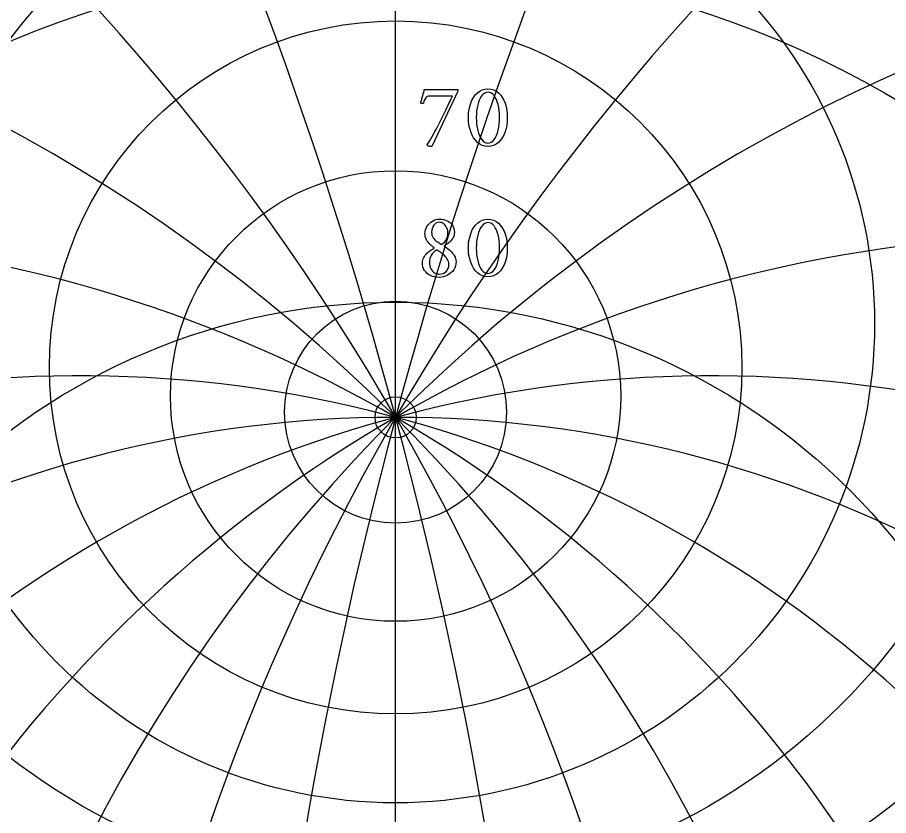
# Model space of a CAD drawing. Header units: millimetres. Extents: x -32.4 to 32.3, y -32.4 to 33.4.
# Drawn here: x -8.04 to 10.48, y 2.76 to 19.72 of the extents above; entities that cross this region are included whole.
import ezdxf

# ---------------------------------------------------------------- set-up
doc = ezdxf.new("R2010")
doc.units = ezdxf.units.MM
for name, color, linetype in [('CUT_OUTER', 1, 'Continuous'), ('ENGRAVE', 7, 'Continuous'), ('ENGRAVE_FINE', 8, 'Continuous'), ('TEXT', 5, 'Continuous')]:
    doc.layers.add(name, color=color, linetype=linetype)

msp = doc.modelspace()

# ---------------------------------------------------------------- linework, layer by layer
at = {"layer": 'CUT_OUTER'}
msp.add_arc((-0.0002, -0.0001), 32.35, 127.26523, 87.73645, dxfattribs=at)
at = {"layer": 'ENGRAVE'}
msp.add_lwpolyline([(0, -31.9), (0, 31.9)], dxfattribs=at)
for centre, radius in [((0, 0), 31.9), ((0, 14.5747), 13.3889), ((0, 13.2116), 10.184), ((0, 0), 20.8814), ((0, 12.2801), 7.3632), ((0, 11.6736), 4.788), ((0, 0), 13.6687), ((0, 11.3309), 2.3595), ((0, 11.22), 0.438)]:
    msp.add_circle(centre, radius, dxfattribs=at)
for centre, radius, start, end in [((0, 16.553), 17.191, 128.06492, 51.93508), ((0, 19.4782), 21.9497, 169.45964, 10.54036), ((0, 23.9982), 28.3415, 195.4135, 344.5865), ((0, -13.8211), 25.0411, 33.5, 146.5), ((0, -13.8211), 25.0411, 33.5, 146.5), ((0, 31.5484), 37.8329, 216.17518, 323.82482)]:
    msp.add_arc(centre, radius, start, end, dxfattribs=at)
at = {"layer": 'ENGRAVE_FINE'}
for centre, radius, start, end in [((-93.4546, -13.8211), 96.7513, 4.538076, 27.570466), ((-93.4546, -13.8211), 96.7513, 4.538076, 27.570466), ((93.4546, -13.8211), 96.7513, 152.429534, 175.461924), ((93.4546, -13.8211), 96.7513, 152.429534, 175.461924), ((-43.3724, -13.8211), 50.0822, 9.22112, 56.28768), ((-43.3724, -13.8211), 50.0822, 9.22112, 56.28768), ((43.3724, -13.8211), 50.0822, 123.71232, 170.77888), ((43.3724, -13.8211), 50.0822, 123.71232, 170.77888), ((-25.0411, -13.8211), 35.4134, 14.21214, 87.52505), ((-25.0411, -13.8211), 35.4134, 14.21214, 87.52505), ((25.0411, -13.8211), 35.4134, 92.47495, 165.78786), ((25.0411, -13.8211), 35.4134, 92.47495, 165.78786), ((-14.4575, -13.8211), 28.9149, 19.71489, 122.82159), ((-14.4575, -13.8211), 28.9149, 19.71489, 122.82159), ((14.4575, -13.8211), 28.9149, 57.17841, 160.28511), ((14.4575, -13.8211), 28.9149, 57.17841, 160.28511), ((-6.7097, -13.8211), 25.9244, 26.00773, 137.16716), ((-6.7097, -13.8211), 25.9244, 26.00773, 137.16716), ((6.7097, -13.8211), 25.9244, 42.83284, 153.99227), ((6.7097, -13.8211), 25.9244, 42.83284, 153.99227)]:
    msp.add_arc(centre, radius, start, end, dxfattribs=at)
at = {"layer": 'TEXT'}
for points in [[(1.1851, 18.1841), (1.2039, 18.1843), (1.2234, 18.1849), (1.2437, 18.1858), (1.2647, 18.187), (1.2839, 18.1883), (1.2987, 18.1892), (1.3092, 18.1898), (1.3152, 18.19), (1.3203, 18.1889), (1.324, 18.1856), (1.3262, 18.1801), (1.3269, 18.1725), (1.3258, 18.1619), (1.3225, 18.1494), (1.3171, 18.1351), (1.3094, 18.1191), (1.3005, 18.1018), (1.2914, 18.0838), (1.2821, 18.0653), (1.2725, 18.0462), (0.7732, 16.9796), (0.7698, 16.9771), (0.7654, 16.9753), (0.7601, 16.9742), (0.7538, 16.9738), (0.7425, 16.9745), (0.73, 16.9765), (0.7163, 16.9798), (0.7013, 16.9845), (0.6877, 16.99), (0.678, 16.9959), (0.6722, 17.0022), (0.6702, 17.0088), (0.6951, 17.0476), (0.7212, 17.0904), (0.7486, 17.137), (0.7771, 17.1875), (0.8064, 17.2407), (0.8361, 17.2953), (0.8662, 17.3514), (0.8966, 17.409), (0.9268, 17.467), (0.9563, 17.5246), (0.9851, 17.5816), (1.0131, 17.6382), (1.0401, 17.6933), (1.0656, 17.7458), (1.0896, 17.7958), (1.1122, 17.8432), (1.133, 17.887), (1.1516, 17.9262), (1.168, 17.9608), (1.1822, 17.9908), (1.1936, 18.0151), (1.2018, 18.0324), (1.2067, 18.0427), (1.2084, 18.0462), (0.7266, 18.0462), (0.7001, 18.044), (0.677, 18.0375), (0.6574, 18.0265), (0.6411, 18.0112), (0.627, 17.9912), (0.6139, 17.9661), (0.6018, 17.9358), (0.5906, 17.9005), (0.5884, 17.8954), (0.5838, 17.8918), (0.5768, 17.8896), (0.5673, 17.8888), (0.5639, 17.8891), (0.5598, 17.8898), (0.5547, 17.891), (0.5488, 17.8927), (0.5429, 17.8947), (0.5379, 17.8966), (0.5337, 17.8986), (0.5304, 17.9005), (0.5428, 17.9395), (0.5549, 17.9789), (0.5666, 18.0187), (0.578, 18.0588), (0.5883, 18.0969), (0.5972, 18.1305), (0.6044, 18.1595), (0.61, 18.1841)], [(1.9622, 18.1997), (2.0266, 18.1945), (2.0858, 18.1788), (2.1397, 18.1527), (2.1885, 18.1161), (2.2318, 18.0709), (2.2696, 18.0188), (2.3018, 17.9597), (2.3284, 17.8937), (2.3492, 17.8226), (2.3641, 17.7482), (2.373, 17.6706), (2.376, 17.5897), (2.3729, 17.5087), (2.3638, 17.4311), (2.3487, 17.3567), (2.3274, 17.2856), (2.3004, 17.2196), (2.2679, 17.1603), (2.23, 17.1079), (2.1866, 17.0622), (2.1379, 17.0252), (2.0843, 16.9988), (2.0257, 16.983), (1.9622, 16.9777), (1.9002, 16.983), (1.8427, 16.9988), (1.7895, 17.0252), (1.7407, 17.0622), (1.6968, 17.1079), (1.6584, 17.1603), (1.6254, 17.2196), (1.5979, 17.2856), (1.5762, 17.3567), (1.5608, 17.4311), (1.5515, 17.5087), (1.5484, 17.5897), (1.5514, 17.6706), (1.5605, 17.7482), (1.5757, 17.8226), (1.5969, 17.8937), (1.624, 17.9597), (1.6567, 18.0188), (1.6949, 18.0709), (1.7388, 18.1161), (1.7877, 18.1527), (1.8412, 18.1788), (1.8994, 18.1945), (1.9622, 18.1997)], [(1.9719, 18.1297), (1.9335, 18.1252), (1.8978, 18.1115), (1.865, 18.0888), (1.8349, 18.0569), (1.8079, 18.0174), (1.7842, 17.9716), (1.7637, 17.9197), (1.7465, 17.8616), (1.7329, 17.7987), (1.7232, 17.7324), (1.7174, 17.6628), (1.7154, 17.5897), (1.7174, 17.5173), (1.7232, 17.4481), (1.7329, 17.3818), (1.7465, 17.3186), (1.7635, 17.2601), (1.7832, 17.2077), (1.8057, 17.1615), (1.831, 17.1215), (1.8588, 17.0892), (1.8886, 17.0661), (1.9205, 17.0522), (1.9544, 17.0476), (1.9953, 17.0524), (2.0326, 17.0666), (2.0662, 17.0902), (2.0962, 17.1234), (2.1226, 17.1644), (2.1455, 17.2118), (2.1649, 17.2655), (2.1807, 17.3254), (2.1931, 17.3899), (2.2019, 17.4571), (2.2071, 17.5269), (2.2089, 17.5994), (2.207, 17.6723), (2.2014, 17.7414), (2.192, 17.8068), (2.1788, 17.8684), (2.1623, 17.9251), (2.1428, 17.9758), (2.1205, 18.0203), (2.0952, 18.0588), (2.0675, 18.0899), (2.0377, 18.112), (2.0058, 18.1253), (1.9719, 18.1297)], [(0.9383, 15.4324), (0.9802, 15.4304), (1.0202, 15.4242), (1.0584, 15.4139), (1.0947, 15.3994), (1.1284, 15.3811), (1.1586, 15.3591), (1.1853, 15.3335), (1.2084, 15.3042), (1.2271, 15.2714), (1.2404, 15.2353), (1.2485, 15.1957), (1.2511, 15.1527), (1.2489, 15.117), (1.2424, 15.0837), (1.2315, 15.0529), (1.2162, 15.0245), (1.1978, 14.9982), (1.1775, 14.974), (1.1555, 14.9516), (1.1316, 14.9312), (1.1072, 14.9125), (1.0833, 14.8953), (1.0601, 14.8795), (1.0374, 14.8652), (1.0323, 14.863), (1.0306, 14.8603), (1.0323, 14.8571), (1.0374, 14.8535), (1.0665, 14.8367), (1.0955, 14.8176), (1.1243, 14.7959), (1.153, 14.7719), (1.1805, 14.7459), (1.2055, 14.7185), (1.2281, 14.6896), (1.2482, 14.6592), (1.2648, 14.6278), (1.2766, 14.5956), (1.2837, 14.5627), (1.2861, 14.5291), (1.2829, 14.4827), (1.2735, 14.4387), (1.2577, 14.3972), (1.2356, 14.3581), (1.2083, 14.3222), (1.1771, 14.2903), (1.1418, 14.2625), (1.1025, 14.2386), (1.0604, 14.2195), (1.0168, 14.2058), (0.9716, 14.1976), (0.9247, 14.1949), (0.8747, 14.1973), (0.8274, 14.2046), (0.7829, 14.2168), (0.7412, 14.2338), (0.7031, 14.2551), (0.6695, 14.2804), (0.6404, 14.3095), (0.6158, 14.3426), (0.5963, 14.3789), (0.5823, 14.4178), (0.574, 14.4595), (0.5712, 14.5038), (0.5729, 14.5342), (0.578, 14.5631), (0.5865, 14.5905), (0.5984, 14.6165), (0.6128, 14.641), (0.629, 14.6641), (0.6468, 14.6857), (0.6664, 14.7059), (0.6868, 14.7246), (0.7074, 14.7418), (0.7281, 14.7576), (0.7489, 14.7719), (0.7689, 14.7849), (0.7871, 14.7967), (0.8034, 14.8072), (0.8179, 14.8166), (0.8208, 14.8194), (0.8218, 14.8219), (0.8208, 14.8242), (0.8179, 14.8263), (0.798, 14.8392), (0.7773, 14.8547), (0.7558, 14.8727), (0.7334, 14.8933), (0.7114, 14.9161), (0.6911, 14.9407), (0.6726, 14.9671), (0.6557, 14.9953), (0.6417, 15.0252), (0.6316, 15.0565), (0.6256, 15.0893), (0.6236, 15.1235), (0.6264, 15.1636), (0.6345, 15.2022), (0.6482, 15.2394), (0.6673, 15.2751), (0.6909, 15.3084), (0.7181, 15.3385), (0.7487, 15.3652), (0.7829, 15.3887), (0.8196, 15.4079), (0.8577, 15.4215), (0.8973, 15.4297), (0.9383, 15.4324)], [(1.9622, 15.4286), (2.0266, 15.4233), (2.0858, 15.4077), (2.1397, 15.3816), (2.1885, 15.345), (2.2318, 15.2998), (2.2696, 15.2476), (2.3018, 15.1886), (2.3284, 15.1226), (2.3492, 15.0515), (2.3641, 14.9771), (2.373, 14.8995), (2.376, 14.8185), (2.3729, 14.7376), (2.3638, 14.66), (2.3487, 14.5856), (2.3274, 14.5145), (2.3004, 14.4484), (2.2679, 14.3892), (2.23, 14.3367), (2.1866, 14.2911), (2.1379, 14.2541), (2.0843, 14.2277), (2.0257, 14.2119), (1.9622, 14.2066), (1.9002, 14.2119), (1.8427, 14.2277), (1.7895, 14.2541), (1.7407, 14.2911), (1.6968, 14.3367), (1.6584, 14.3892), (1.6254, 14.4484), (1.5979, 14.5145), (1.5762, 14.5856), (1.5608, 14.66), (1.5515, 14.7376), (1.5484, 14.8185), (1.5514, 14.8995), (1.5605, 14.9771), (1.5757, 15.0515), (1.5969, 15.1226), (1.624, 15.1886), (1.6567, 15.2476), (1.6949, 15.2998), (1.7388, 15.345), (1.7877, 15.3816), (1.8412, 15.4077), (1.8994, 15.4233), (1.9622, 15.4286)], [(0.9286, 15.3664), (0.8959, 15.3625), (0.8657, 15.3508), (0.8381, 15.3314), (0.813, 15.3042), (0.7922, 15.2717), (0.7773, 15.2362), (0.7684, 15.1979), (0.7654, 15.1566), (0.7676, 15.122), (0.7739, 15.0903), (0.7846, 15.0613), (0.7994, 15.0351), (0.8172, 15.0115), (0.8366, 14.9902), (0.8575, 14.9712), (0.8801, 14.9545), (0.9026, 14.9396), (0.9238, 14.9259), (0.9434, 14.9134), (0.9617, 14.9021), (0.9638, 14.9012), (0.9665, 14.9006), (0.9697, 14.9002), (0.9733, 14.9001), (0.9742, 14.9001), (0.9748, 14.9001), (0.9751, 14.9001), (0.9753, 14.9001), (0.978, 14.9002), (0.9806, 14.9006), (0.9829, 14.9012), (0.985, 14.9021), (1.0127, 14.9227), (1.0374, 14.9458), (1.0593, 14.9713), (1.0782, 14.9992), (1.0935, 15.0296), (1.1044, 15.0623), (1.111, 15.0976), (1.1132, 15.1352), (1.1118, 15.1631), (1.1076, 15.1906), (1.1006, 15.2175), (1.0908, 15.244), (1.0785, 15.2691), (1.0639, 15.2921), (1.047, 15.3128), (1.0277, 15.3314), (1.0062, 15.3467), (0.9825, 15.3576), (0.9567, 15.3642), (0.9286, 15.3664)], [(1.9719, 15.3586), (1.9335, 15.3541), (1.8978, 15.3404), (1.865, 15.3176), (1.8349, 15.2858), (1.8079, 15.2462), (1.7842, 15.2005), (1.7637, 15.1486), (1.7465, 15.0905), (1.7329, 15.0276), (1.7232, 14.9613), (1.7174, 14.8916), (1.7154, 14.8185), (1.7174, 14.7462), (1.7232, 14.677), (1.7329, 14.6107), (1.7465, 14.5475), (1.7635, 14.4889), (1.7832, 14.4365), (1.8057, 14.3903), (1.831, 14.3503), (1.8588, 14.318), (1.8886, 14.295), (1.9205, 14.2811), (1.9544, 14.2765), (1.9953, 14.2812), (2.0326, 14.2954), (2.0662, 14.3191), (2.0962, 14.3523), (2.1226, 14.3933), (2.1455, 14.4407), (2.1649, 14.4943), (2.1807, 14.5543), (2.1931, 14.6188), (2.2019, 14.6859), (2.2071, 14.7558), (2.2089, 14.8282), (2.207, 14.9012), (2.2014, 14.9703), (2.192, 15.0357), (2.1788, 15.0973), (2.1623, 15.154), (2.1428, 15.2047), (2.1205, 15.2492), (2.0952, 15.2877), (2.0675, 15.3187), (2.0377, 15.3409), (2.0058, 15.3542), (1.9719, 15.3586)], [(0.9286, 14.2629), (0.9729, 14.2666), (1.0124, 14.2775), (1.0472, 14.2957), (1.0773, 14.3212), (1.1015, 14.3526), (1.1188, 14.3887), (1.1292, 14.4294), (1.1326, 14.4747), (1.1306, 14.5034), (1.1244, 14.5312), (1.114, 14.5583), (1.0996, 14.5844), (1.0824, 14.6094), (1.0637, 14.633), (1.0435, 14.6551), (1.0219, 14.6757), (0.9999, 14.6947), (0.9787, 14.7119), (0.9581, 14.7273), (0.9383, 14.7408), (0.9207, 14.7522), (0.9068, 14.7612), (0.8965, 14.7678), (0.8898, 14.7719), (0.8861, 14.7736), (0.883, 14.7748), (0.8803, 14.7755), (0.8781, 14.7758), (0.8754, 14.7757), (0.8733, 14.7753), (0.8716, 14.7747), (0.8703, 14.7738), (0.8341, 14.7487), (0.8031, 14.7219), (0.7773, 14.6933), (0.7567, 14.6631), (0.741, 14.6302), (0.7297, 14.5937), (0.723, 14.5535), (0.7208, 14.5096), (0.7227, 14.4722), (0.7285, 14.4375), (0.7382, 14.4056), (0.7518, 14.3766), (0.7684, 14.3505), (0.7871, 14.3277), (0.8078, 14.3083), (0.8305, 14.292), (0.8545, 14.2793), (0.8788, 14.2702), (0.9036, 14.2647), (0.9286, 14.2629)]]:
    msp.add_lwpolyline(points, close=True, dxfattribs=at)

doc.saveas('drawing.dxf')
